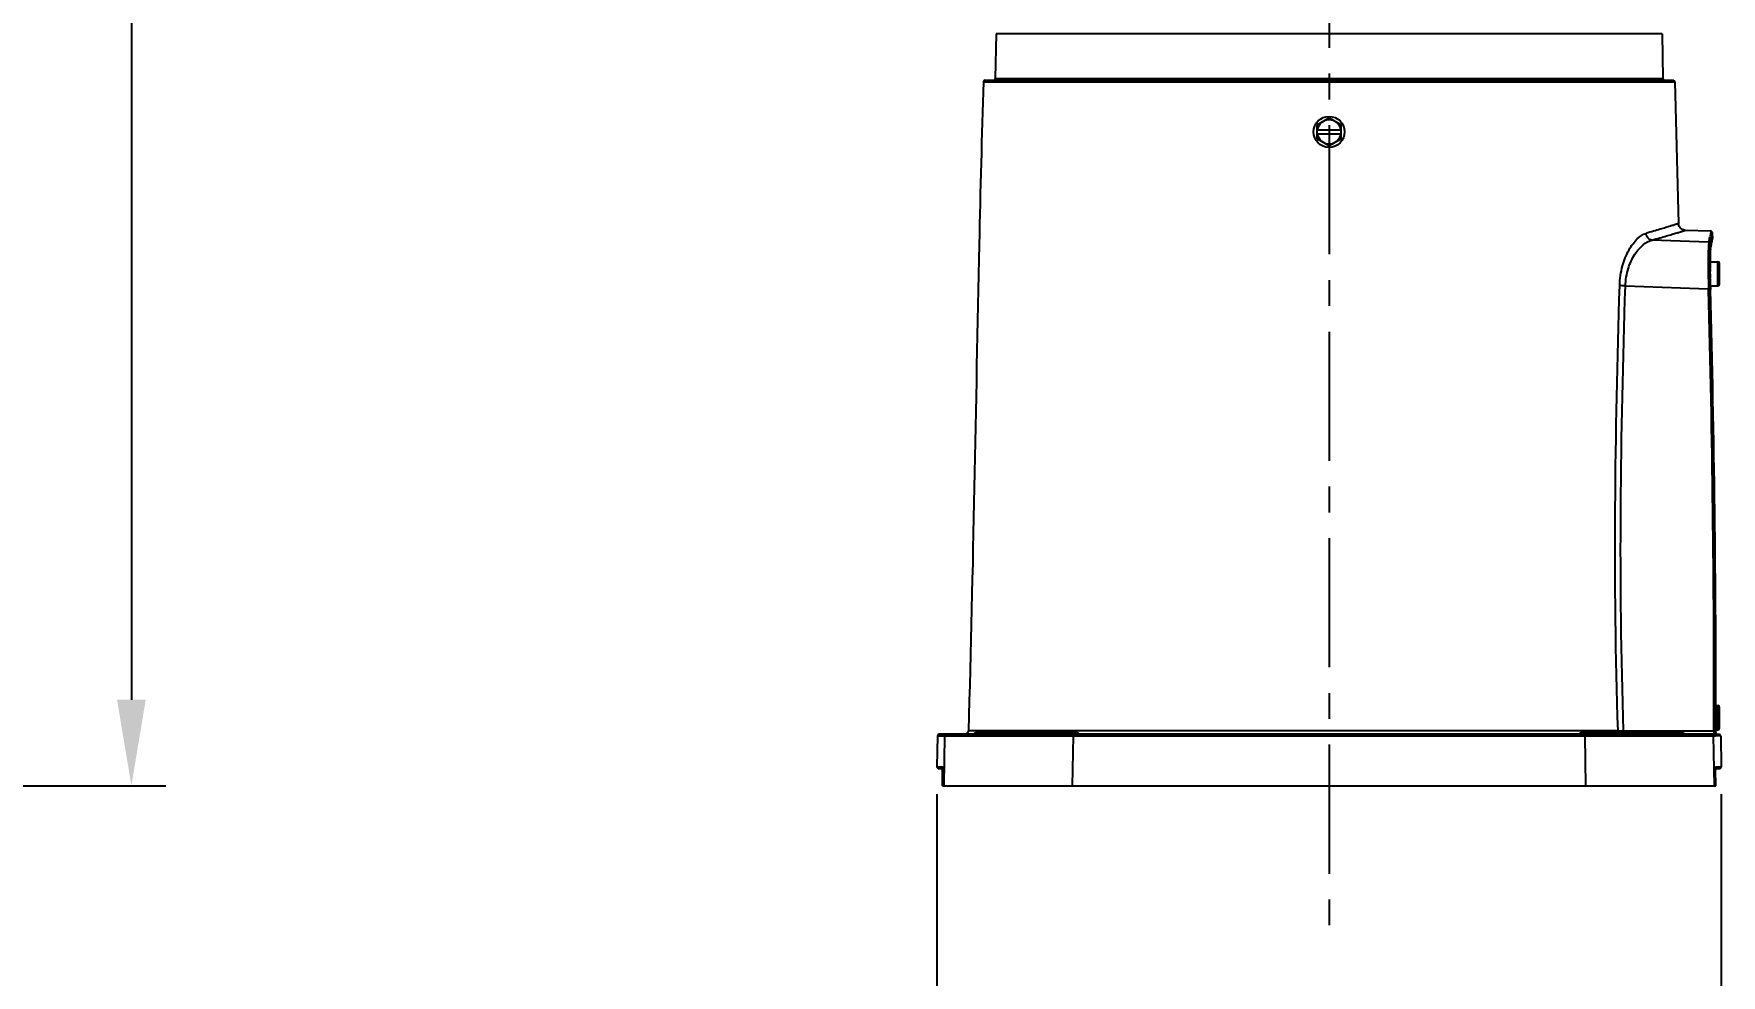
# Model space of a CAD drawing. Header units: millimetres. Extents: x 5828 to 6704, y 123 to 421.
# Drawn here: x 6444.95 to 6469.48, y 231.27 to 244.95 of the extents above; entities that cross this region are included whole.
import ezdxf

# ---------------------------------------------------------------- set-up
doc = ezdxf.new("R2010")
doc.units = ezdxf.units.MM
doc.linetypes.add('CENTER', pattern=[0.6, 0.375, -0.075, 0.075, -0.075])
for name, color, linetype in [('中心线', 7, 'Continuous'), ('外形图', 7, 'Continuous'), ('尺寸标注', 7, 'Continuous')]:
    doc.layers.add(name, color=color, linetype=linetype)
doc.styles.add('微软雅黑', font='msyh.ttc', dxfattribs={"height": 1.5})
doc.dimstyles.new('尺寸标注_1_20比例', dxfattribs={"dimtxt": 1.5, "dimasz": 1.25, "dimexe": 0.5, "dimexo": 0.4, "dimgap": 0.5, "dimtad": 1, "dimdec": 1, "dimlfac": 20, "dimdsep": 46, "dimtxsty": '微软雅黑', "dimcen": 0.09, "dimadec": 0, "dimazin": 0, "dimtp": 0.01, "dimtm": 0.01, "dimtfac": 1, "dimtdec": 1, "dimtofl": 0, "dimtmove": 0, "dimatfit": 3, "dimfxl": 1, "dimtolj": 1, "dimarcsym": 0})

# ---------------------------------------------------------------- blocks, each defined once
blk = doc.blocks.new('*D1110')
at = {"layer": 'Defpoints', "color": 0}
for p in [(6458.078, 234.301), (6469.478, 234.301), (6469.478, 227.596)]:
    blk.add_point(p, dxfattribs=at)
at = {"layer": '尺寸标注', "color": 0, "lineweight": -2}
for p, q in [((6458.078, 233.901), (6458.078, 227.096)), ((6469.478, 233.901), (6469.478, 227.096)), ((6459.328, 227.596), (6468.228, 227.596))]:
    blk.add_line(p, q, dxfattribs=at)
at = {"layer": '尺寸标注', "color": 0}
for points in [[(6459.328, 227.805), (6459.328, 227.388), (6458.078, 227.596)], [(6468.228, 227.388), (6468.228, 227.805), (6469.478, 227.596)]]:
    blk.add_solid(points, dxfattribs=at)
at = {"layer": '尺寸标注', "color": 0, "insert": (6463.778, 228.871), "char_height": 1.5, "attachment_point": 5, "style": '微软雅黑'}
blk.add_mtext('\\A1;228', dxfattribs=at)
blk = doc.blocks.new('*D1135')
at = {"layer": 'Defpoints', "color": 0}
for p in [(6418.486, 281.475), (6430.504, 234.025), (6446.368, 234.025)]:
    blk.add_point(p, dxfattribs=at)
at = {"layer": '尺寸标注', "color": 0, "lineweight": -2}
for p, q in [((6418.886, 281.475), (6446.868, 281.475)), ((6446.368, 280.225), (6446.368, 235.275)), ((6430.904, 234.025), (6446.868, 234.025))]:
    blk.add_line(p, q, dxfattribs=at)
at = {"layer": '尺寸标注', "color": 0}
for points in [[(6446.576, 280.225), (6446.159, 280.225), (6446.368, 281.475)], [(6446.159, 235.275), (6446.576, 235.275), (6446.368, 234.025)]]:
    blk.add_solid(points, dxfattribs=at)
at = {"layer": '尺寸标注', "color": 0, "insert": (6445.092, 257.726), "char_height": 1.5, "attachment_point": 5, "rotation": 90, "style": '微软雅黑'}
blk.add_mtext('\\A1;949', dxfattribs=at)

msp = doc.modelspace()

# ---------------------------------------------------------------- linework, layer by layer
at = {"layer": '中心线', "linetype": 'CENTER', "ltscale": 5}
msp.add_line((6463.7783, 282.6219), (6463.7783, 231.8724), dxfattribs=at)
at = {"layer": '外形图', "color": 7, "linetype": 'Continuous'}
for p, q in [((6458.9375, 244.9507), (6458.9261, 244.2999)), ((6468.6191, 244.9507), (6458.9375, 244.9507)), ((6468.6191, 244.9507), (6468.6305, 244.2999)), ((6458.7528, 244.2511), (6468.8037, 244.2511)), ((6458.7778, 244.2753), (6468.7787, 244.2753)), ((6458.9261, 244.2999), (6468.6305, 244.2999)), ((6468.8037, 244.2511), (6468.8586, 242.1923)), ((6463.6033, 243.6263), (6463.7783, 243.7274)), ((6463.6033, 243.4243), (6463.6033, 243.6263)), ((6463.7783, 243.7274), (6463.9533, 243.6263)), ((6463.9533, 243.4243), (6463.9533, 243.6263)), ((6463.6033, 243.5553), (6463.9533, 243.5553)), ((6463.6033, 243.4953), (6463.9533, 243.4953)), ((6463.7783, 243.3232), (6463.6033, 243.4243)), ((6463.9533, 243.4243), (6463.7783, 243.3232)), ((6469.1526, 241.9292), (6468.4725, 241.9535)), ((6469.3274, 242.0815), (6468.9554, 242.0945)), ((6469.2978, 241.924), (6469.1526, 241.9292)), ((6469.3388, 241.9225), (6469.3448, 241.9535)), ((6469.3448, 241.9535), (6469.3475, 241.9677)), ((6469.3475, 241.9677), (6469.3496, 241.9792)), ((6469.3496, 241.9792), (6469.3507, 241.9855)), ((6469.3507, 241.9855), (6469.3516, 241.9907)), ((6469.3534, 242.007), (6469.3517, 242.0568)), ((6469.3159, 241.6391), (6469.4281, 241.6391)), ((6469.3238, 241.8503), (6469.3233, 241.8444)), ((6469.4281, 241.2891), (6469.4281, 241.6391)), ((6469.3134, 241.5319), (6469.3133, 241.5419)), ((6469.3152, 241.3904), (6469.3151, 241.4003)), ((6469.3158, 241.5302), (6469.3158, 241.5402)), ((6469.3162, 241.4864), (6469.3161, 241.4985)), ((6469.3183, 241.3501), (6469.3162, 241.4888)), ((6469.3163, 241.4764), (6469.3162, 241.4864)), ((6469.3164, 241.4645), (6469.3163, 241.4764)), ((6469.3175, 241.3897), (6469.3174, 241.3999)), ((6469.4531, 241.3141), (6469.4531, 241.6141)), ((6468.0849, 241.287), (6469.1537, 241.2484)), ((6469.1537, 241.2484), (6469.2936, 241.2434)), ((6469.2936, 241.2434), (6469.2938, 241.2366)), ((6469.2936, 241.2434), (6469.2938, 241.2366)), ((6469.3209, 241.2371), (6469.3183, 241.3501)), ((6469.3187, 241.2371), (6469.3185, 241.2421)), ((6469.3187, 241.2371), (6469.3186, 241.2421)), ((6469.3197, 241.2891), (6469.4281, 241.2891)), ((6469.3209, 241.2372), (6469.3209, 241.2371)), ((6469.3985, 235.1891), (6469.4281, 235.1891)), ((6469.4281, 234.8391), (6469.4281, 235.1891)), ((6469.4531, 234.8641), (6469.4531, 235.1641)), ((6458.086, 234.7507), (6458.0782, 234.3007)), ((6458.086, 234.7507), (6469.3942, 234.7507)), ((6469.3692, 234.7753), (6458.111, 234.7753)), ((6458.1893, 234.7507), (6458.1773, 234.0253)), ((6467.9787, 234.8238), (6458.5344, 234.8238)), ((6458.5381, 234.7509), (6458.7692, 234.7509)), ((6460.1295, 234.7878), (6458.627, 234.7878)), ((6460.0965, 234.8003), (6458.6601, 234.8003)), ((6459.0467, 234.7509), (6460.0617, 234.7507)), ((6460.0494, 234.0253), (6460.0617, 234.7507)), ((6468.9296, 234.7878), (6467.427, 234.7878)), ((6468.8965, 234.8003), (6467.4601, 234.8003)), ((6467.4949, 234.7507), (6467.5072, 234.0253)), ((6468.0588, 234.8251), (6469.3722, 234.8251)), ((6468.0588, 234.8251), (6468.0588, 234.8003)), ((6468.7873, 234.7509), (6469.3673, 234.7507)), ((6469.3792, 234.0253), (6469.3673, 234.7507)), ((6469.3965, 234.7727), (6469.3964, 234.7702)), ((6469.3966, 234.7754), (6469.3965, 234.7727)), ((6469.446, 234.7718), (6469.3965, 234.7727)), ((6469.3994, 234.8391), (6469.4281, 234.8391)), ((6469.4, 234.774), (6469.4, 234.7748)), ((6469.4706, 234.7475), (6469.4028, 234.7478)), ((6469.4706, 234.7475), (6469.4784, 234.3007)), ((6458.0782, 234.3007), (6458.1582, 234.3007)), ((6458.1032, 234.2753), (6458.16, 234.2753)), ((6469.3966, 234.2753), (6469.4534, 234.2753)), ((6469.3984, 234.3007), (6469.4784, 234.3007)), ((6458.1562, 234.0253), (6458.16, 234.2559)), ((6458.1562, 234.0253), (6469.4004, 234.0253)), ((6458.1599, 234.2516), (6458.1599, 234.2516)), ((6469.3967, 234.2516), (6469.3966, 234.2516))]:
    msp.add_line(p, q, dxfattribs=at)
for points in [[(6468.9552, 242.0945), (6468.9463, 242.0952), (6468.9139, 242.105), (6468.8868, 242.1249), (6468.8678, 242.1527), (6468.859, 242.1853), (6468.8586, 242.1921)], [(6469.3233, 241.8444), (6469.3246, 241.8511), (6469.3388, 241.9225)], [(6469.3517, 242.0569), (6469.3515, 242.0588), (6469.3508, 242.063), (6469.3477, 242.0699), (6469.3368, 242.0793), (6469.3275, 242.0815)], [(6469.3516, 241.9907), (6469.3519, 241.993), (6469.3523, 241.995), (6469.3525, 241.9969), (6469.3528, 241.9986), (6469.353, 242.0001), (6469.3531, 242.0015), (6469.3533, 242.0029), (6469.3534, 242.0044), (6469.3534, 242.0063), (6469.3534, 242.0071)], [(6469.3162, 241.4888), (6469.3157, 241.6121), (6469.3166, 241.7126), (6469.3186, 241.7856), (6469.3214, 241.8301), (6469.3231, 241.8437)], [(6469.4016, 234.755), (6469.4017, 234.7545), (6469.4015, 234.7557), (6469.4011, 234.7594), (6469.4007, 234.765), (6469.4001, 234.7727), (6469.4, 234.7748)], [(6458.1592, 234.2943), (6458.1592, 234.2943), (6458.1594, 234.2923), (6458.1596, 234.2882), (6458.1598, 234.2823), (6458.16, 234.2749), (6458.16, 234.266), (6458.16, 234.2559)], [(6469.4004, 234.0253), (6469.3966, 234.2572), (6469.3966, 234.268), (6469.3966, 234.2775), (6469.3968, 234.2852), (6469.3971, 234.2909), (6469.3973, 234.2927)]]:
    msp.add_lwpolyline(points, dxfattribs=at)
msp.add_circle((6463.7783, 243.5253), 0.225, dxfattribs=at)
for centre, radius, start, end in [((6458.7778, 244.2503), 0.025, 90, 178.2299), ((6458.9011, 244.3003), 0.025, 270, 359), ((6468.6555, 244.3003), 0.025, 181, 270), ((6468.7787, 244.2503), 0.025, 1.7701, 90), ((6463.7783, 243.5253), 0.175, 9.87089, 170.12911), ((6463.7783, 243.5253), 0.175, 189.87089, 350.12911), ((6454.7242, 244.8884), 14.872, 348.5022, 348.81103), ((6477.7313, 241.5966), 8.4157, 179.75286, 179.98334), ((6475.934, 241.6051), 6.6183, 179.18814, 179.75922), ((6474.0098, 241.6301), 4.694, 178.80622, 179.16058), ((6472.5566, 241.6608), 3.2405, 177.99687, 178.81301), ((6470.6924, 241.7753), 1.3773, 176.8809, 177.06382), ((6471.1804, 241.7073), 1.8635, 177.19145, 177.94605), ((6470.4603, 241.7419), 1.1426, 176.33159, 177.15693), ((6470.0288, 241.7691), 0.7102, 175.32253, 176.29605), ((6469.4675, 241.824), 0.1461, 171.1904, 171.97624), ((6469.4281, 241.6141), 0.025, 0, 90), ((6483.115, 241.6451), 13.8021, 180.46991, 180.7464), ((6484.6922, 241.6665), 15.3794, 180.85163, 180.99176), ((6486.45, 241.6995), 17.1375, 181.03342, 181.5295), ((6479.5355, 241.5971), 10.2198, 179.98891, 180.31908), ((6481.1017, 241.606), 11.7861, 180.36857, 180.52283), ((6483.4924, 241.6327), 14.177, 180.68012, 180.94098), ((6484.7552, 241.6536), 15.4399, 180.97934, 181.12176), ((6245.7669, 235.2965), 223.6058, 359.879196, 1.522232), ((6485.0514, 241.6593), 15.7362, 181.12126, 181.26271), ((6244.6493, 235.2791), 224.7483, 359.884206, 1.519069), ((6484.8049, 241.6536), 15.4897, 181.2618, 181.54063), ((6246.3046, 235.2938), 223.0955, 359.872733, 1.526573), ((6469.4281, 241.3141), 0.025, 270, 0), ((6469.4281, 235.1641), 0.025, 0, 90), ((6458.111, 234.7503), 0.025, 90, 179), ((6458.2143, 234.7503), 0.025, 90.04543, 179.06808), ((6458.4845, 234.8253), 0.05, 270, 358.25494), ((6458.594, 234.8253), 0.05, 270, 311.40962), ((6458.6601, 234.7503), 0.05, 90, 131.40962), ((6460.0965, 234.7503), 0.05, 48.59038, 90), ((6460.1626, 234.8253), 0.05, 228.59038, 270), ((6467.394, 234.8253), 0.05, 270, 311.40962), ((6467.4601, 234.7503), 0.05, 90, 131.40962), ((6467.6263, 259.3707), 24.5494, 270.82254, 271.00953), ((6468.0339, 234.8234), 0.055, 199.97542, 205.25263), ((6468.8965, 234.7503), 0.05, 48.59038, 90), ((6468.9626, 234.8253), 0.05, 228.59038, 270), ((6469.3423, 234.7503), 0.025, 0.93173, 89.95334), ((6470.4748, 234.7962), 1.0753, 179.8922, 180.3497), ((6470.1681, 234.7936), 0.7685, 180.29238, 181.45911), ((6469.3932, 234.7683), 0.00902, 39.08907, 40.65686), ((6469.9663, 234.7989), 0.5666, 182.51828, 182.91244), ((6469.8905, 234.795), 0.4907, 182.90997, 183.36506), ((6469.7814, 234.7885), 0.3815, 183.34906, 184.1271), ((6469.4281, 234.8641), 0.025, 270, 0), ((6469.4456, 234.7468), 0.025, 1.71752, 88.99999), ((6458.1032, 234.3003), 0.025, 179, 270), ((6458.1833, 234.3003), 0.0251, 179.03355, 193.92663), ((6457.3972, 234.2669), 0.7628, 359.95567, 0.27963), ((6457.2032, 234.2672), 0.9568, 359.31298, 359.94691), ((6470.0368, 234.2675), 0.6403, 179.15445, 179.72444), ((6470.222, 234.2668), 0.8255, 179.73202, 180.35819), ((6470.4078, 234.2677), 1.0113, 180.34455, 180.65203), ((6469.9509, 234.2687), 0.5543, 178.92119, 179.14734), ((6469.4534, 234.3003), 0.025, 270, 1), ((6457.0661, 234.2686), 1.0939, 359.10997, 359.32568), ((6470.4876, 234.2686), 1.0911, 180.65024, 180.89015)]:
    msp.add_arc(centre, radius, start, end, dxfattribs=at)
for points, knots in [([(6458.7528, 244.2511), (6458.7285, 243.4645), (6458.6493, 240.3221), (6458.6062, 237.179), (6458.5344, 234.8238)], [0, 0, 0, 0, 0.2503721, 1, 1, 1, 1]), ([(6468.8586, 242.1922), (6468.8586, 242.192), (6468.8577, 242.1921), (6468.8565, 242.1914), (6468.854, 242.1908), (6468.8508, 242.1897), (6468.8465, 242.1883), (6468.839, 242.186), (6468.8272, 242.1823), (6468.8103, 242.177), (6468.7897, 242.1706), (6468.7653, 242.163), (6468.7255, 242.1508), (6468.6667, 242.1328), (6468.5855, 242.1084), (6468.4901, 242.0802), (6468.4218, 242.0605), (6468.3854, 242.0501)], [0, 0, 0, 0, 0.0010053, 0.004013, 0.0090209, 0.0160269, 0.0250287, 0.0360242, 0.0639873, 0.0998851, 0.1436649, 0.1952721, 0.2546519, 0.3964635, 0.5684863, 0.7699917, 1, 1, 1, 1]), ([(6468.0021, 241.2932), (6468.005, 241.389), (6468.0308, 241.5685), (6468.1098, 241.7711), (6468.1916, 241.8987), (6468.268, 241.9869), (6468.3375, 242.0364), (6468.3854, 242.0501)], [0, 0, 0, 0, 0.3231944, 0.6054305, 0.7260963, 0.8318976, 1, 1, 1, 1]), ([(6468.0849, 241.287), (6468.0878, 241.3734), (6468.1142, 241.5355), (6468.1964, 241.7144), (6468.279, 241.8245), (6468.357, 241.9011), (6468.4259, 241.9424), (6468.4725, 241.9535)], [0, 0, 0, 0, 0.3186342, 0.5965403, 0.7165588, 0.8234948, 1, 1, 1, 1]), ([(6468.4725, 241.9535), (6468.4503, 241.9558), (6468.4056, 241.9802), (6468.3871, 242.0265), (6468.3854, 242.0501)], [0, 0, 0, 0, 0.4858955, 1, 1, 1, 1]), ([(6468.4725, 241.9535), (6468.5095, 241.9639), (6468.5791, 241.9836), (6468.6764, 242.0113), (6468.7594, 242.0355), (6468.8277, 242.0559), (6468.8752, 242.0702), (6468.9058, 242.0795), (6468.923, 242.0847), (6468.9367, 242.0888), (6468.9451, 242.0915), (6468.9508, 242.0931), (6468.9523, 242.0938), (6468.9559, 242.0944), (6468.9552, 242.0945)], [0, 0, 0, 0, 0.2291109, 0.4313717, 0.6036129, 0.7451953, 0.8561058, 0.8999181, 0.93587, 0.9638935, 0.9839466, 0.9909732, 0.9959939, 1, 1, 1, 1]), ([(6469.2978, 241.924), (6469.296, 241.9146), (6469.2938, 241.8888), (6469.2913, 241.8407), (6469.2896, 241.7739), (6469.2881, 241.6537), (6469.2889, 241.475), (6469.2916, 241.3244), (6469.2936, 241.2434)], [0, 0, 0, 0, 0.0421315, 0.1136436, 0.2126056, 0.3363116, 0.6431984, 1, 1, 1, 1]), ([(6469.3219, 241.9001), (6469.3216, 241.9061), (6469.3163, 241.9186), (6469.3038, 241.9237), (6469.2977, 241.924)], [0, 0, 0, 0, 0.4984059, 1, 1, 1, 1]), ([(6469.3275, 242.0815), (6469.3279, 242.0815), (6469.3272, 242.0789), (6469.3273, 242.0761), (6469.326, 242.0694), (6469.3247, 242.061), (6469.3226, 242.0498), (6469.3189, 242.0301), (6469.3157, 242.0141), (6469.3135, 242.0026)], [0, 0, 0, 0, 0.0156315, 0.0621754, 0.1400588, 0.249328, 0.3899811, 0.561999, 1, 1, 1, 1]), ([(6469.3171, 241.8502), (6469.3177, 241.8605), (6469.3188, 241.8771), (6469.3206, 241.8938), (6469.3219, 241.9001)], [0, 0, 0, 0, 0.6134934, 1, 1, 1, 1]), ([(6469.3219, 241.9001), (6469.3244, 241.9128), (6469.3325, 241.9531), (6469.3406, 241.9934), (6469.3458, 242.021)], [0, 0, 0, 0, 0.3157227, 1, 1, 1, 1]), ([(6469.3534, 242.0071), (6469.3534, 242.0056), (6469.3527, 242.0012), (6469.3514, 241.9925), (6469.3491, 241.9794), (6469.3442, 241.9533), (6469.3357, 241.9097), (6469.3281, 241.872), (6469.3238, 241.8502)], [0, 0, 0, 0, 0.0274043, 0.0827066, 0.1659537, 0.2771248, 0.5830241, 1, 1, 1, 1]), ([(6469.3458, 242.021), (6469.3474, 242.0293), (6469.3491, 242.0412), (6469.3518, 242.0532), (6469.3517, 242.0568)], [0, 0, 0, 0, 0.6978966, 1, 1, 1, 1]), ([(6469.3133, 241.5419), (6469.3129, 241.6016), (6469.3129, 241.7029), (6469.3148, 241.8042), (6469.3169, 241.8458)], [0, 0, 0, 0, 0.5888895, 1, 1, 1, 1]), ([(6469.321, 241.827), (6469.3211, 241.8287), (6469.3216, 241.8345), (6469.3222, 241.8403), (6469.3228, 241.8444)], [0, 0, 0, 0, 0.287805, 1, 1, 1, 1]), ([(6467.9787, 234.8238), (6467.9418, 235.9024), (6467.9199, 238.0598), (6467.9698, 240.2161), (6468.0021, 241.2932)], [0, 0, 0, 0, 0.5004044, 1, 1, 1, 1]), ([(6468.0849, 241.287), (6468.0693, 241.2875), (6468.0416, 241.2888), (6468.014, 241.2913), (6468.0021, 241.2932)], [0, 0, 0, 0, 0.565068, 1, 1, 1, 1]), ([(6468.0588, 234.8251), (6468.0217, 235.9025), (6468.0001, 238.0574), (6468.0516, 240.2112), (6468.0849, 241.287)], [0, 0, 0, 0, 0.5004194, 1, 1, 1, 1]), ([(6469.3055, 241.2435), (6469.3046, 241.2435), (6469.3006, 241.2435), (6469.2967, 241.2435), (6469.2936, 241.2434)], [0, 0, 0, 0, 0.2268158, 1, 1, 1, 1]), ([(6469.3186, 241.2421), (6469.3183, 241.2425), (6469.3166, 241.2427), (6469.3141, 241.2431), (6469.3101, 241.2433), (6469.3072, 241.2434), (6469.3055, 241.2435)], [0, 0, 0, 0, 0.1045106, 0.3253397, 0.6233127, 1, 1, 1, 1]), ([(6458.827, 234.781), (6458.8265, 234.7801), (6458.8252, 234.7777), (6458.8227, 234.7753), (6458.8208, 234.7753)], [0, 0, 0, 0, 0.3340341, 1, 1, 1, 1]), ([(6458.8296, 234.7878), (6458.8294, 234.7872), (6458.8287, 234.7848), (6458.8278, 234.7826), (6458.827, 234.781)], [0, 0, 0, 0, 0.2759501, 1, 1, 1, 1]), ([(6458.8384, 234.8003), (6458.8365, 234.8003), (6458.8321, 234.7959), (6458.8306, 234.791), (6458.8296, 234.7878)], [0, 0, 0, 0, 0.3604252, 1, 1, 1, 1]), ([(6459.5175, 234.7753), (6459.5194, 234.7753), (6459.5238, 234.7797), (6459.5253, 234.7846), (6459.5263, 234.7878)], [0, 0, 0, 0, 0.3604252, 1, 1, 1, 1]), ([(6459.5263, 234.7878), (6459.5265, 234.7884), (6459.5272, 234.7908), (6459.5281, 234.793), (6459.5289, 234.7946)], [0, 0, 0, 0, 0.2759501, 1, 1, 1, 1]), ([(6459.5289, 234.7946), (6459.5294, 234.7955), (6459.5307, 234.7979), (6459.5332, 234.8003), (6459.5351, 234.8003)], [0, 0, 0, 0, 0.3340341, 1, 1, 1, 1]), ([(6460.0633, 234.7753), (6460.0631, 234.7753), (6460.0629, 234.7744), (6460.0624, 234.7724), (6460.0621, 234.7671), (6460.0618, 234.7597), (6460.0617, 234.7539), (6460.0617, 234.7507)], [0, 0, 0, 0, 0.0226811, 0.0801301, 0.2954642, 0.6186509, 1, 1, 1, 1]), ([(6467.4949, 234.7507), (6467.4949, 234.7539), (6467.4948, 234.7597), (6467.4945, 234.7671), (6467.4941, 234.7723), (6467.4937, 234.7744), (6467.4935, 234.7753), (6467.4933, 234.7753)], [0, 0, 0, 0, 0.3810745, 0.7040423, 0.9196339, 0.9772439, 1, 1, 1, 1]), ([(6468.0215, 234.8003), (6468.0234, 234.8003), (6468.0278, 234.7959), (6468.0293, 234.791), (6468.0303, 234.7878)], [0, 0, 0, 0, 0.3604176, 1, 1, 1, 1]), ([(6468.0303, 234.7878), (6468.0305, 234.7872), (6468.0312, 234.7848), (6468.0321, 234.7826), (6468.0329, 234.781)], [0, 0, 0, 0, 0.2759508, 1, 1, 1, 1]), ([(6468.0329, 234.781), (6468.0331, 234.7805), (6468.034, 234.779), (6468.035, 234.7776), (6468.0359, 234.7767)], [0, 0, 0, 0, 0.2878114, 1, 1, 1, 1]), ([(6468.7244, 234.7946), (6468.7239, 234.7955), (6468.7226, 234.7979), (6468.7201, 234.8003), (6468.7182, 234.8003)], [0, 0, 0, 0, 0.33404, 1, 1, 1, 1]), ([(6468.727, 234.7878), (6468.7268, 234.7884), (6468.7261, 234.7908), (6468.7252, 234.793), (6468.7244, 234.7946)], [0, 0, 0, 0, 0.2759508, 1, 1, 1, 1]), ([(6468.7358, 234.7753), (6468.7339, 234.7753), (6468.7295, 234.7797), (6468.728, 234.7846), (6468.727, 234.7878)], [0, 0, 0, 0, 0.3604176, 1, 1, 1, 1]), ([(6469.3714, 234.792), (6469.3713, 234.7896), (6469.3713, 234.7856), (6469.3708, 234.7801), (6469.3703, 234.7773), (6469.3697, 234.7753), (6469.3692, 234.7753)], [0, 0, 0, 0, 0.4149421, 0.7261384, 0.9215347, 1, 1, 1, 1]), ([(6469.3722, 234.8251), (6469.3722, 234.8221), (6469.3721, 234.811), (6469.3719, 234.8), (6469.3714, 234.792)], [0, 0, 0, 0, 0.272126, 1, 1, 1, 1]), ([(6469.3972, 234.8249), (6469.3946, 234.8251), (6469.3863, 234.8248), (6469.378, 234.825), (6469.3722, 234.8251)], [0, 0, 0, 0, 0.3092154, 1, 1, 1, 1]), ([(6469.3964, 234.7754), (6469.3963, 234.7769), (6469.3945, 234.7834), (6469.3884, 234.7877), (6469.3836, 234.7896)], [0, 0, 0, 0, 0.2206546, 1, 1, 1, 1]), ([(6469.3953, 234.754), (6469.3952, 234.7536), (6469.395, 234.7525), (6469.3948, 234.7511), (6469.3942, 234.7507)], [0, 0, 0, 0, 0.4007547, 1, 1, 1, 1]), ([(6469.3964, 234.7702), (6469.3963, 234.7685), (6469.3961, 234.7631), (6469.3958, 234.7577), (6469.3953, 234.754)], [0, 0, 0, 0, 0.3192599, 1, 1, 1, 1]), ([(6469.3972, 234.8249), (6469.3972, 234.8204), (6469.3971, 234.8039), (6469.3967, 234.7874), (6469.3962, 234.7754)], [0, 0, 0, 0, 0.272568, 1, 1, 1, 1]), ([(6469.3972, 234.7757), (6469.3971, 234.7756), (6469.3969, 234.7756), (6469.3967, 234.7755), (6469.3966, 234.7754)], [0, 0, 0, 0, 0.4863452, 1, 1, 1, 1]), ([(6469.4028, 234.7478), (6469.402, 234.7487), (6469.4019, 234.7536), (6469.4012, 234.7578), (6469.4009, 234.761)], [0, 0, 0, 0, 0.2721041, 1, 1, 1, 1]), ([(6458.16, 234.2706), (6458.16, 234.2747), (6458.1598, 234.2819), (6458.1598, 234.2917), (6458.1588, 234.2968), (6458.1589, 234.3005), (6458.1582, 234.3007)], [0, 0, 0, 0, 0.4069536, 0.7252857, 0.9262797, 1, 1, 1, 1]), ([(6469.3984, 234.3007), (6469.3979, 234.3006), (6469.3978, 234.2981), (6469.3971, 234.2944), (6469.3969, 234.2874), (6469.3967, 234.2822), (6469.3966, 234.2792)], [0, 0, 0, 0, 0.073934, 0.2686625, 0.5845206, 1, 1, 1, 1])]:
    msp.add_open_spline(points, degree=3, knots=knots, dxfattribs=at)
for points in [[(6469.3231, 241.8464), (6469.3233, 241.8477), (6469.3235, 241.849), (6469.3238, 241.8503)], [(6469.3145, 241.4379), (6469.3143, 241.447), (6469.3142, 241.4562), (6469.3141, 241.4653)], [(6467.9823, 234.8046), (6467.9801, 234.8107), (6467.9789, 234.8173), (6467.9787, 234.8238)], [(6468.0359, 234.7767), (6468.0368, 234.776), (6468.0379, 234.7753), (6468.0391, 234.7753)], [(6469.3837, 234.7707), (6469.3796, 234.7736), (6469.3743, 234.7753), (6469.3692, 234.7753)], [(6469.3836, 234.7896), (6469.3798, 234.7911), (6469.3756, 234.7919), (6469.3714, 234.792)], [(6469.3942, 234.7507), (6469.3941, 234.7582), (6469.3898, 234.7663), (6469.3837, 234.7707)], [(6469.4, 234.7742), (6469.3993, 234.775), (6469.3983, 234.7758), (6469.3972, 234.7757)]]:
    msp.add_open_spline(points, degree=3, dxfattribs=at)

# ---------------------------------------------------------------- dimensions: what is measured, and where the dimension line sits
at = {"layer": '尺寸标注'}
dim = msp.add_linear_dim(base=(6446.3676, 234.0253), p1=(6418.4864, 281.4753), p2=(6430.5043, 234.0253), angle=90, dimstyle='尺寸标注_1_20比例', dxfattribs=at)
dim.commit()
dim.dimension.update_dxf_attribs({"geometry": '*D1135', "text_midpoint": (6446.3676, 257.7263), "dimtype": 160})
dim = msp.add_linear_dim(base=(6469.4784, 227.5962), p1=(6458.0782, 234.3007), p2=(6469.4784, 234.3007), dimstyle='尺寸标注_1_20比例', dxfattribs=at)
dim.commit()
dim.dimension.update_dxf_attribs({"geometry": '*D1110', "text_midpoint": (6463.7783, 228.8709)})

doc.saveas('drawing.dxf')
